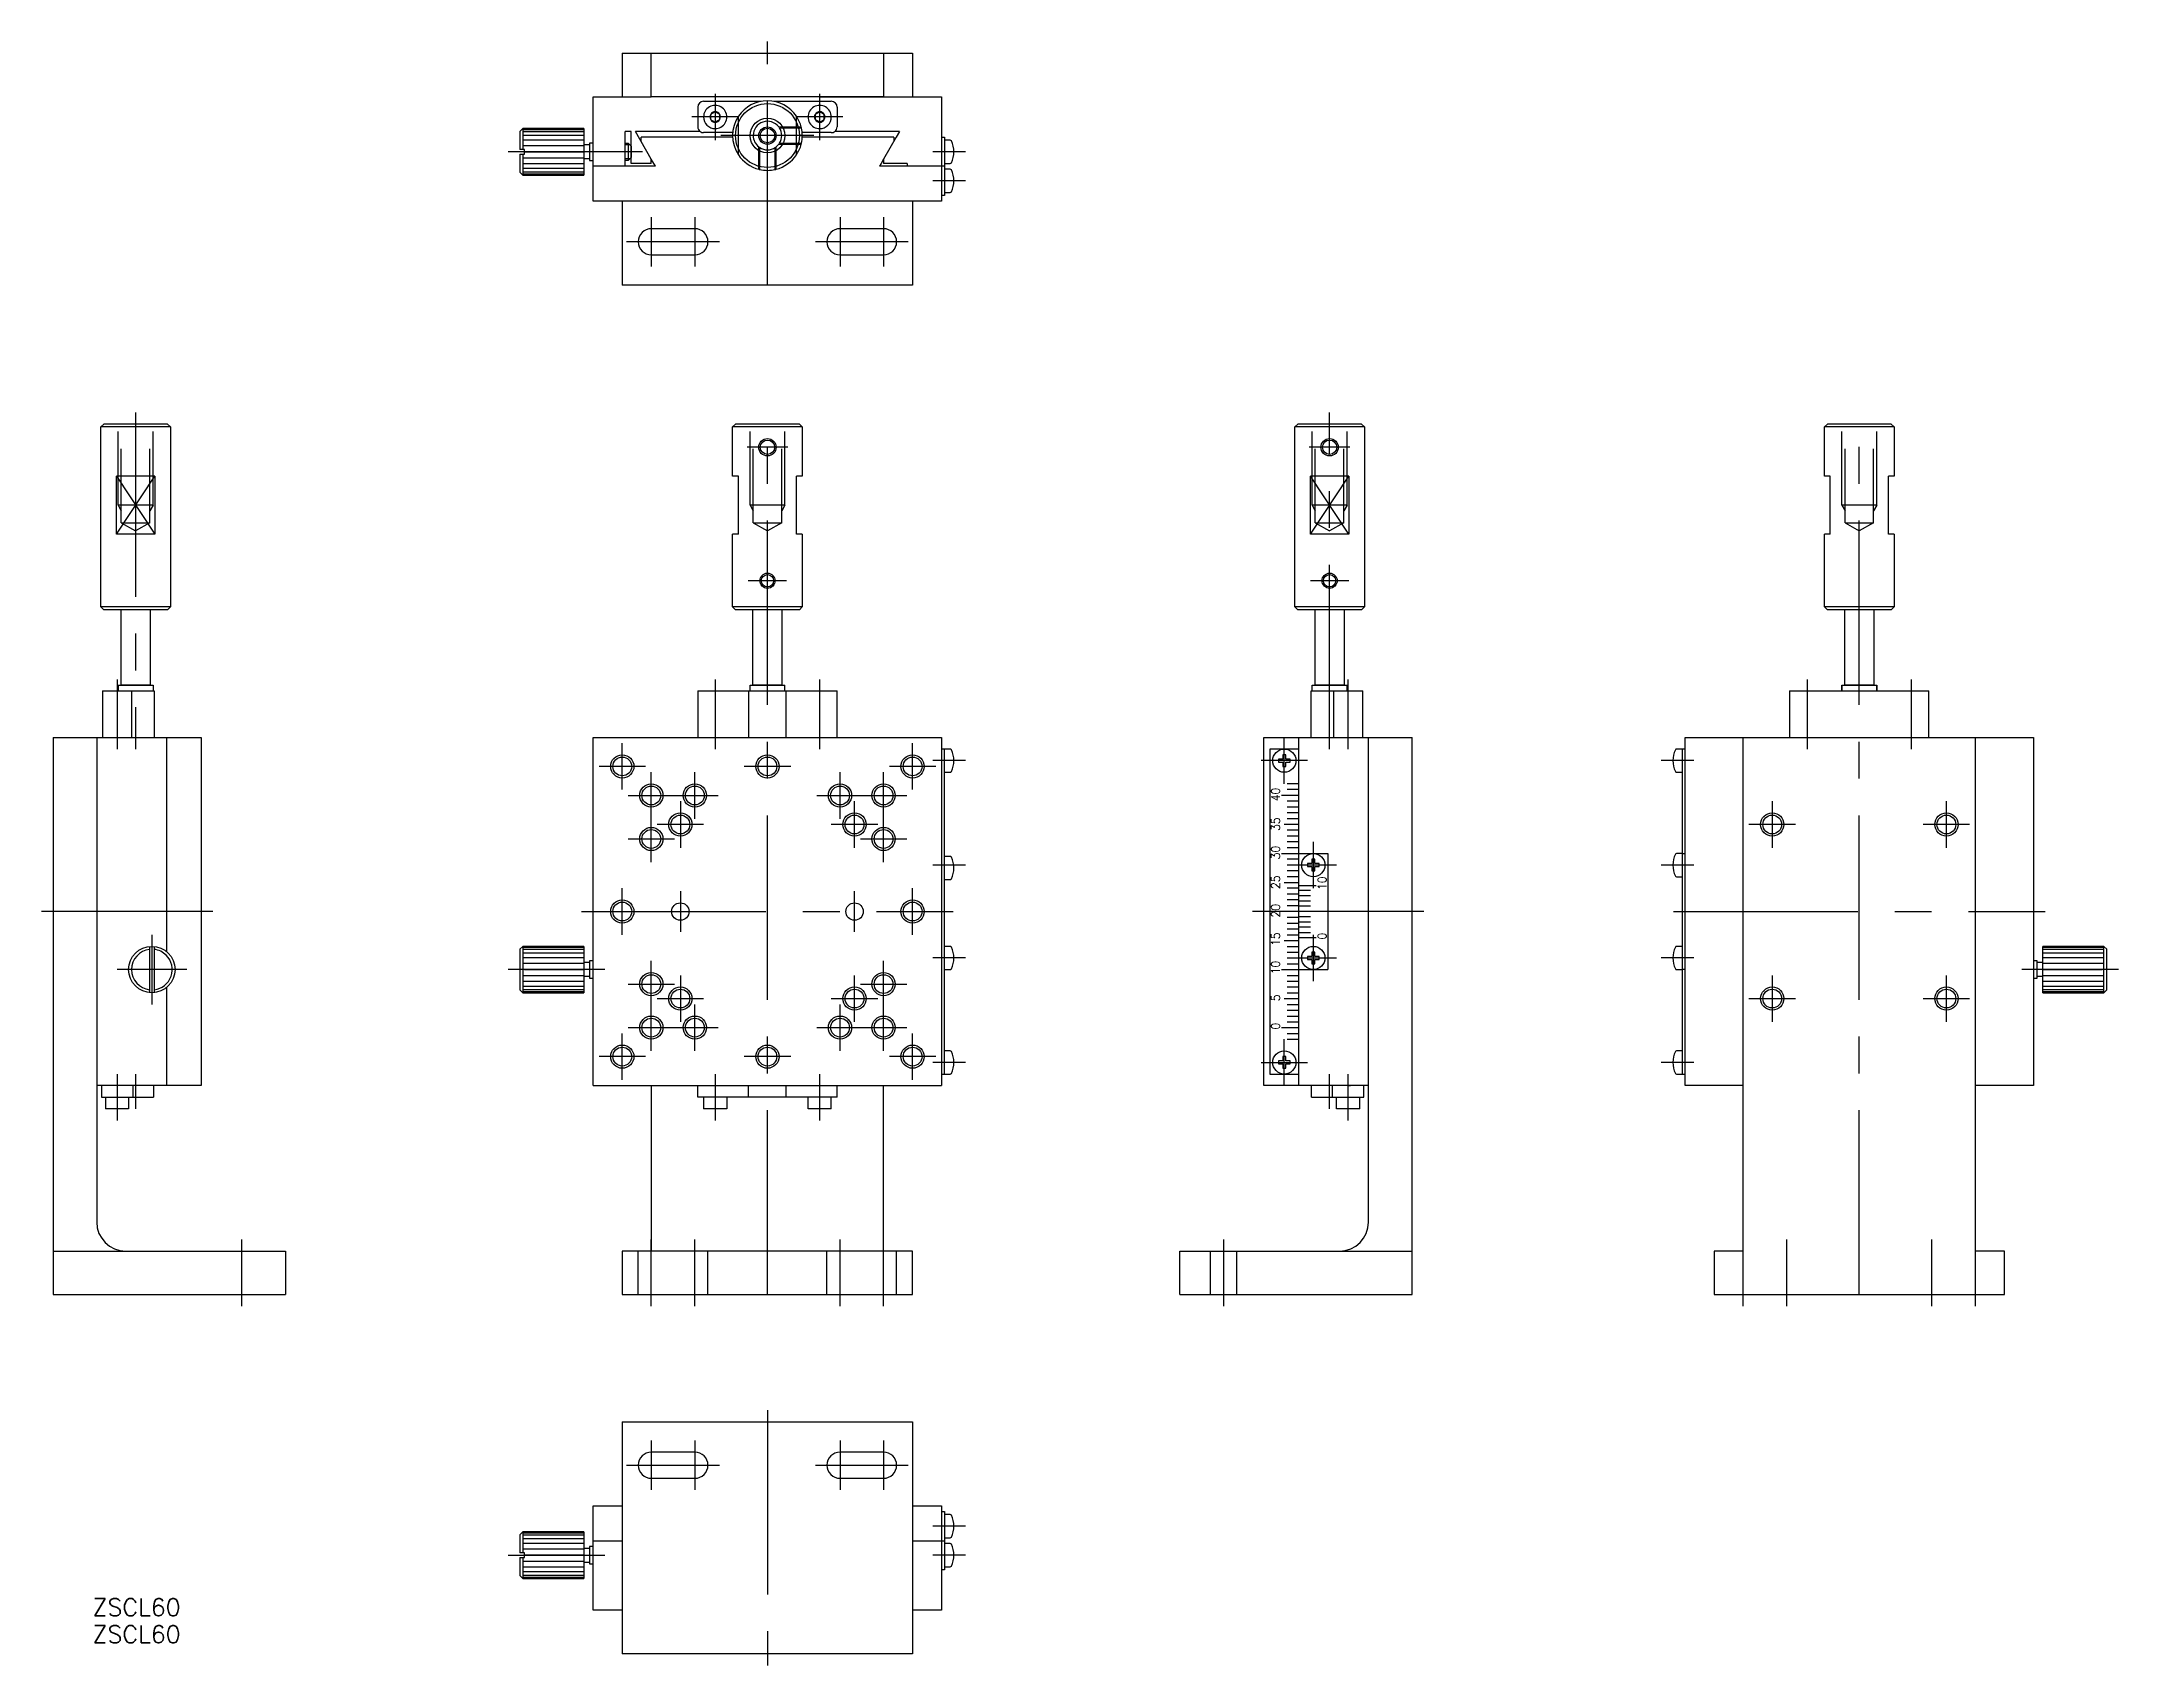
# Model space of a CAD drawing. Extents: x -125 to 233, y -130 to 150.
import ezdxf

# ---------------------------------------------------------------- set-up
doc = ezdxf.new("R2010")
doc.units = 0
doc.linetypes.add('CENTER', pattern=[50.8, 31.75, -6.35, 6.35, -6.35])
doc.linetypes.add('DASHED', pattern=[19.05, 12.7, -6.35])
doc.layers.get('0').update_dxf_attribs({"linetype": 'CONTINUOUS'})
doc.layers.add('CENTER', color=1, linetype='CENTER')
doc.styles.add('CONVERTER_2', font='txt.shx', dxfattribs={"width": 0.9})
doc.styles.get("Standard").update_dxf_attribs({"font": 'txt.shx', "height": 3, "bigfont": 'bigfont.shx'})

msp = doc.modelspace()

# ---------------------------------------------------------------- linework, layer by layer
at = {"color": 7, "linetype": 'CONTINUOUS'}
for p, q in [((-25, 147.9), (25, 147.9)), ((-25, 147.9), (-25, 140.4)), ((-20, 140.4), (-20, 147.9)), ((20, 147.9), (20, 140.4)), ((25, 147.9), (25, 140.4)), ((-30, 128.4), (-30, 140.4)), ((-30, 140.4), (-20, 140.4)), ((20, 140.4), (-20, 140.4)), ((-11, 139.6), (-1.09, 139.6)), ((1.09, 139.6), (11, 139.6)), ((9, 140.4), (20, 140.4)), ((20, 140.4), (30, 140.4)), ((30, 140.4), (30, 127.9)), ((-12, 138.6), (-12, 135.2)), ((-9, 137.8), (-9.78, 137.35)), ((-9.78, 137.35), (-9.78, 136.45)), ((-9.78, 136.45), (-9, 136)), ((-8.22, 137.35), (-9, 137.8)), ((-8.22, 136.45), (-9, 136)), ((-8.22, 136.45), (-8.22, 137.35)), ((9, 137.8), (8.22, 137.35)), ((8.22, 137.35), (8.22, 136.45)), ((9, 136), (8.22, 136.45)), ((9.78, 137.35), (9, 137.8)), ((9, 136), (9.78, 136.45)), ((9.78, 136.45), (9.78, 137.35)), ((12, 138.6), (12, 135.2)), ((-42.64, 134.4), (-42.14, 134.9)), ((-42.64, 134.4), (-42.64, 131.3)), ((-42.14, 134.9), (-42.14, 131.3)), ((-31.64, 134.9), (-42.14, 134.9)), ((-42.14, 134.77), (-31.64, 134.77)), ((-31.64, 134.37), (-42.14, 134.37)), ((-31.64, 133.73), (-42.14, 133.73)), ((-31.64, 132.9), (-42.14, 132.9)), ((-31.64, 134.9), (-31.64, 132.13)), ((-30.64, 132.4), (-30.64, 129.4)), ((-30, 132.4), (-30.64, 132.4)), ((-24.5, 128.4), (-24.5, 134.4)), ((-23.5, 134.4), (-24.5, 134.4)), ((-24.5, 132.4), (-24, 132.4)), ((-24, 132.4), (-24, 129.4)), ((-24, 132.4), (-23.5, 131.9)), ((-23.5, 128.9), (-23.5, 134.4)), ((-20, 129.64), (-22.75, 134.4)), ((-11.6, 134.4), (-22.75, 134.4)), ((-6, 133.4), (-21.75, 133.4)), ((-21.75, 132.67), (-21.75, 133.4)), ((-5.96, 134.2), (-11, 134.2)), ((11, 134.2), (5.96, 134.2)), ((21.75, 133.4), (6, 133.4)), ((22.75, 134.4), (11.6, 134.4)), ((22.17, 133.4), (20, 129.64)), ((21.75, 133.4), (21.75, 132.67)), ((22.75, 134.4), (22.17, 133.4)), ((30, 133.4), (30.5, 133.4)), ((30.5, 133.4), (30.5, 128.4)), ((31.49, 132.9), (30.5, 132.9)), ((-41.84, 131.3), (-42.64, 131.3)), ((-42.64, 130.5), (-42.64, 127.4)), ((-42.64, 130.5), (-41.84, 130.5)), ((-31.64, 131.94), (-42.14, 131.94)), ((-42.14, 130.5), (-42.14, 126.9)), ((-42.14, 129.87), (-31.64, 129.87)), ((-42.14, 128.9), (-31.64, 128.9)), ((-41.84, 130.9), (-41.84, 131.3)), ((-41.84, 130.5), (-41.84, 130.9)), ((-41.84, 130.9), (-31.64, 130.9)), ((-30.64, 132.13), (-31.64, 132.13)), ((-31.64, 132.13), (-31.64, 130.9)), ((-31.64, 130.9), (-31.64, 129.68)), ((-31.64, 129.68), (-31.64, 127.04)), ((-30.64, 129.68), (-31.64, 129.68)), ((-30.64, 129.4), (-30, 129.4)), ((-30, 128.9), (-30, 129.4)), ((-24, 129.4), (-24.5, 129.4)), ((-23.5, 129.9), (-24, 129.4)), ((-23.5, 131.9), (-23.5, 129.9)), ((-23.5, 130.9), (-23.5, 131.9)), ((-20, 128.9), (-23.5, 128.9)), ((-19.29, 128.4), (-20, 129.64)), ((-20, 128.9), (-20, 129.64)), ((19.58, 128.9), (19.29, 128.4)), ((20, 129.64), (19.58, 128.9)), ((20, 129.64), (20, 128.9)), ((24.04, 128.9), (20, 128.9)), ((24.04, 128.9), (24.04, 128.4)), ((30.5, 128.9), (31.49, 128.9)), ((-42.14, 126.9), (-42.64, 127.4)), ((-42.14, 128.07), (-31.64, 128.07)), ((-42.14, 127.44), (-31.64, 127.44)), ((-31.64, 127.04), (-42.14, 127.04)), ((-42.14, 126.9), (-31.64, 126.9)), ((-31.64, 127.04), (-31.64, 126.9)), ((-19.29, 128.4), (-30, 128.4)), ((-30, 122.4), (-30, 128.4)), ((30.5, 128.4), (19.29, 128.4)), ((30, 127.9), (30, 126.4)), ((30, 126.4), (30, 122.4)), ((30.5, 128.4), (30.5, 123.4)), ((31.49, 127.9), (30.5, 127.9)), ((30, 122.4), (-30, 122.4)), ((-25, 122.4), (-25, 107.9)), ((25, 122.4), (25, 107.9)), ((30.5, 123.4), (30, 123.4)), ((30.5, 123.9), (31.49, 123.9)), ((-12.5, 117.65), (-20, 117.65)), ((20, 117.65), (12.5, 117.65)), ((-20, 113.15), (-12.5, 113.15)), ((12.5, 113.15), (20, 113.15)), ((25, 107.9), (-25, 107.9)), ((-114.82, 83.5), (-114.32, 84)), ((-102.82, 83.5), (-114.82, 83.5)), ((-114.82, 76), (-114.82, 83.5)), ((-103.32, 84), (-114.32, 84)), ((-111.28, 84), (-111.82, 84)), ((-106.36, 84), (-111.28, 84)), ((-105.82, 84), (-106.36, 84)), ((-103.32, 84), (-102.82, 83.5)), ((-102.82, 83.5), (-102.82, 76)), ((-6, 83.5), (-5.5, 84)), ((6, 83.5), (-6, 83.5)), ((-6, 76), (-6, 83.5)), ((-3, 84), (-5.5, 84)), ((-2.46, 84), (-3, 84)), ((2.46, 84), (-2.46, 84)), ((3, 84), (2.46, 84)), ((5.5, 84), (3, 84)), ((5.5, 84), (6, 83.5)), ((6, 83.5), (6, 76)), ((90.82, 83.5), (91.32, 84)), ((102.82, 83.5), (90.82, 83.5)), ((90.82, 76), (90.82, 83.5)), ((102.32, 84), (91.32, 84)), ((94.36, 84), (93.82, 84)), ((99.28, 84), (94.36, 84)), ((99.82, 84), (99.28, 84)), ((102.32, 84), (102.82, 83.5)), ((102.82, 83.5), (102.82, 76)), ((182.05, 83.5), (182.55, 84)), ((194.05, 83.5), (182.05, 83.5)), ((182.05, 76), (182.05, 83.5)), ((193.55, 84), (182.55, 84)), ((185.59, 84), (185.05, 84)), ((190.5, 84), (185.59, 84)), ((191.05, 84), (190.5, 84)), ((193.55, 84), (194.05, 83.5)), ((194.05, 83.5), (194.05, 76)), ((-114.82, 52.5), (-114.82, 76)), ((-102.82, 76), (-102.82, 52.5)), ((-6, 75), (-6, 76)), ((6, 76), (6, 75)), ((90.82, 52.5), (90.82, 76)), ((102.82, 76), (102.82, 52.5)), ((182.05, 75), (182.05, 76)), ((194.05, 76), (194.05, 75)), ((-108.82, 75), (-112.14, 75)), ((-112.14, 65), (-112.14, 75)), ((-105.51, 75), (-108.82, 75)), ((-105.51, 75), (-105.51, 65)), ((-5, 75), (-6, 75)), ((-5, 65), (-5, 75)), ((5, 65), (5, 75)), ((6, 75), (5, 75)), ((93.51, 65), (93.51, 75)), ((96.82, 75), (93.51, 75)), ((100.14, 75), (96.82, 75)), ((100.14, 75), (100.14, 65)), ((183.05, 75), (182.05, 75)), ((183.05, 65), (183.05, 75)), ((193.05, 65), (193.05, 75)), ((194.05, 75), (193.05, 75)), ((-108.82, 65), (-112.14, 65)), ((-105.51, 65), (-108.82, 65)), ((-6, 52.5), (-6, 65)), ((-5, 65), (-6, 65)), ((6, 65), (5, 65)), ((6, 65), (6, 52.5)), ((96.82, 65), (93.51, 65)), ((100.14, 65), (96.82, 65)), ((182.05, 52.5), (182.05, 65)), ((183.05, 65), (182.05, 65)), ((194.05, 65), (193.05, 65)), ((194.05, 65), (194.05, 52.5)), ((-102.82, 52.5), (-114.82, 52.5)), ((-114.32, 52), (-114.82, 52.5)), ((-103.32, 52), (-114.32, 52)), ((-111.32, 39), (-111.32, 52)), ((-106.32, 52), (-106.32, 39)), ((-102.82, 52.5), (-103.32, 52)), ((6, 52.5), (-6, 52.5)), ((-5.5, 52), (-6, 52.5)), ((5.5, 52), (-5.5, 52)), ((-2.5, 39), (-2.5, 52)), ((2.5, 52), (2.5, 39)), ((6, 52.5), (5.5, 52)), ((102.82, 52.5), (90.82, 52.5)), ((91.32, 52), (90.82, 52.5)), ((102.32, 52), (91.32, 52)), ((94.32, 39), (94.32, 52)), ((99.32, 52), (99.32, 39)), ((102.82, 52.5), (102.32, 52)), ((194.05, 52.5), (182.05, 52.5)), ((182.55, 52), (182.05, 52.5)), ((193.55, 52), (182.55, 52)), ((185.55, 39), (185.55, 52)), ((190.55, 52), (190.55, 39)), ((194.05, 52.5), (193.55, 52)), ((-114.52, 38), (-114.52, 30)), ((-114.52, 38), (-109.52, 38)), ((-111.82, 39), (-105.82, 39)), ((-111.82, 39), (-111.82, 38)), ((-107.59, 39), (-111.32, 39)), ((-110.32, 39), (-111.32, 39)), ((-110.32, 39), (-111.32, 39)), ((-110.05, 39), (-111.32, 39)), ((-110.05, 39), (-110.32, 39)), ((-110.05, 39), (-110.32, 39)), ((-106.32, 39), (-110.05, 39)), ((-109.52, 38), (-105.62, 38)), ((-109.52, 38), (-109.52, 30)), ((-107.32, 39), (-107.59, 39)), ((-106.32, 39), (-107.59, 39)), ((-107.32, 39), (-107.59, 39)), ((-106.32, 39), (-107.32, 39)), ((-106.32, 39), (-107.32, 39)), ((-105.82, 39), (-105.82, 38)), ((-105.62, 38), (-105.62, 30)), ((-12, 38), (3.25, 38)), ((-12, 38), (-12, 30)), ((-3.25, 38), (-3.25, 30)), ((-3, 39), (3, 39)), ((-3, 39), (3, 39)), ((-3, 39), (-2.5, 39)), ((-3, 38), (-3, 39)), ((-3, 38), (-3, 39)), ((-3, 39), (-2.5, 39)), ((-2.5, 39), (2.5, 39)), ((-2.5, 39), (2.5, 39)), ((-1.5, 39), (-2.5, 39)), ((-1.5, 39), (-2.5, 39)), ((-1.23, 39), (-2.5, 39)), ((-1.23, 39), (-1.5, 39)), ((-1.23, 39), (-1.5, 39)), ((2.5, 39), (-1.23, 39)), ((1.5, 39), (1.23, 39)), ((1.5, 39), (1.23, 39)), ((2.5, 39), (1.23, 39)), ((2.5, 39), (1.5, 39)), ((2.5, 39), (1.5, 39)), ((2.5, 39), (3, 39)), ((2.5, 39), (3, 39)), ((3, 38), (3, 39)), ((3, 38), (3, 39)), ((3.25, 38), (5, 38)), ((3.25, 30), (3.25, 38)), ((5, 38), (12, 38)), ((12, 30), (12, 38)), ((93.62, 30), (93.62, 38)), ((93.62, 38), (97.52, 38)), ((93.82, 39), (99.82, 39)), ((93.82, 39), (99.82, 39)), ((93.82, 38), (93.82, 39)), ((98.05, 39), (94.32, 39)), ((95.59, 39), (94.32, 39)), ((95.32, 39), (94.32, 39)), ((95.32, 39), (94.32, 39)), ((95.59, 39), (95.32, 39)), ((95.59, 39), (95.32, 39)), ((99.32, 39), (95.59, 39)), ((97.52, 38), (102.52, 38)), ((97.52, 30), (97.52, 38)), ((98.32, 39), (98.05, 39)), ((99.32, 39), (98.05, 39)), ((98.32, 39), (98.05, 39)), ((99.32, 39), (98.32, 39)), ((99.32, 39), (98.32, 39)), ((99.82, 38), (99.82, 39)), ((102.52, 30), (102.52, 38)), ((176.05, 38), (185.05, 38)), ((176.05, 38), (176.05, 30)), ((185.05, 39), (191.05, 39)), ((185.05, 39), (191.05, 39)), ((185.05, 39), (185.55, 39)), ((185.05, 38), (185.05, 39)), ((185.05, 38), (185.05, 39)), ((185.05, 39), (185.55, 39)), ((185.05, 39), (185.05, 38)), ((185.05, 39), (185.55, 39)), ((185.05, 39), (185.55, 39)), ((185.05, 39), (185.05, 38)), ((185.05, 38), (185.55, 38)), ((185.55, 39), (190.55, 39)), ((185.55, 39), (190.55, 39)), ((185.55, 39), (190.55, 39)), ((185.55, 39), (190.55, 39)), ((186.82, 39), (185.55, 39)), ((186.55, 39), (185.55, 39)), ((186.55, 39), (185.55, 39)), ((185.55, 38), (190.55, 38)), ((186.82, 39), (186.55, 39)), ((186.82, 39), (186.55, 39)), ((190.55, 39), (186.82, 39)), ((189.55, 39), (189.28, 39)), ((190.55, 39), (189.28, 39)), ((189.55, 39), (189.28, 39)), ((190.55, 39), (189.55, 39)), ((190.55, 39), (189.55, 39)), ((190.55, 39), (191.05, 39)), ((190.55, 39), (191.05, 39)), ((190.55, 39), (191.05, 39)), ((190.55, 39), (191.05, 39)), ((190.55, 38), (200.05, 38)), ((191.05, 38), (191.05, 39)), ((191.05, 38), (191.05, 39)), ((191.05, 39), (191.05, 38)), ((191.05, 39), (191.05, 38)), ((200.05, 30), (200.05, 38)), ((-123.02, 30), (-123.02, -66)), ((-123.02, 30), (-97.52, 30)), ((-115.52, 30), (-115.52, -53.5)), ((-115.52, 30), (-115.52, -30)), ((-115.52, 30), (-115.52, -30)), ((-103.52, 30), (-103.52, -6.88)), ((-97.52, 30), (-97.52, -30)), ((-30, -30), (-30, 30)), ((-30, 30), (30, 30)), ((30, 30), (30, -30)), ((85.52, -30), (85.52, 30)), ((85.52, 30), (111.02, 30)), ((91.52, 18.5), (91.52, 30)), ((103.52, -30), (103.52, 30)), ((103.52, -53.5), (103.52, 30)), ((111.02, -66), (111.02, 30)), ((158.05, 30), (218.05, 30)), ((158.05, -30), (158.05, 30)), ((168.05, -30), (168.05, 30)), ((208.05, -30), (208.05, 30)), ((218.05, 30), (218.05, -30)), ((30.5, 28), (30, 28)), ((30.5, -28), (30.5, 28)), ((31.49, 28), (30.5, 28)), ((86.52, 28), (86.52, -28)), ((91.52, 28), (86.52, 28)), ((88.77, 26.25), (88.02, 26.25)), ((88.02, 26.25), (88.02, 25.75)), ((88.02, 25.75), (88.77, 25.75)), ((89.27, 27), (88.77, 27)), ((88.77, 27), (88.77, 26.25)), ((88.77, 25.75), (88.77, 25)), ((89.27, 26.25), (89.27, 27)), ((90.02, 26.25), (89.27, 26.25)), ((89.27, 25), (89.27, 25.75)), ((89.27, 25.75), (90.02, 25.75)), ((90.02, 25.75), (90.02, 26.25)), ((157.55, 28), (156.56, 28)), ((157.55, 28), (157.55, -28)), ((158.05, 28), (157.55, 28)), ((30.5, 24), (31.49, 24)), ((88.77, 25), (89.27, 25)), ((91.52, 22), (89.52, 22)), ((156.56, 24), (157.55, 24)), ((91.52, 20), (88.52, 20)), ((91.52, 21), (89.52, 21)), ((91.52, 19), (89.52, 19)), ((91.52, 18), (89.52, 18)), ((91.52, 6.5), (91.52, 18.5)), ((91.52, 15), (89.02, 15)), ((91.52, 17), (89.52, 17)), ((91.52, 16), (89.52, 16)), ((91.52, 14), (89.52, 14)), ((91.52, 13), (89.52, 13)), ((91.52, 12), (89.52, 12)), ((91.52, 11), (89.52, 11)), ((31.49, 9.5), (30.5, 9.5)), ((88.52, 10), (96.52, 10)), ((91.52, 9), (89.52, 9)), ((91.52, 8), (89.52, 8)), ((93.77, 8.25), (93.02, 8.25)), ((93.02, 8.25), (93.02, 7.75)), ((93.02, 7.75), (93.77, 7.75)), ((94.27, 9), (93.77, 9)), ((93.77, 9), (93.77, 8.25)), ((93.77, 7.75), (93.77, 7)), ((94.27, 8.25), (94.27, 9)), ((95.02, 8.25), (94.27, 8.25)), ((94.27, 7), (94.27, 7.75)), ((94.27, 7.75), (95.02, 7.75)), ((95.02, 7.75), (95.02, 8.25)), ((96.52, 10), (96.52, -10)), ((157.55, 10), (156.56, 10)), ((157.55, 10), (158.05, 10)), ((30.5, 5.5), (31.49, 5.5)), ((89.02, 5), (91.52, 5)), ((91.52, 7), (89.52, 7)), ((91.52, 6), (89.52, 6)), ((91.52, 4), (89.52, 4)), ((91.52, -7.5), (91.52, 6.5)), ((91.52, 4.5), (94.52, 4.5)), ((93.52, 3.6), (91.52, 3.6)), ((93.77, 7), (94.27, 7)), ((156.56, 6), (157.55, 6)), ((91.52, 0), (88.52, 0)), ((91.52, 3), (89.52, 3)), ((91.52, 2), (89.52, 2)), ((91.52, 1), (89.52, 1)), ((93.52, 2.7), (91.52, 2.7)), ((93.52, 1.8), (91.52, 1.8)), ((93.52, 0.9), (91.52, 0.9)), ((94.02, 0), (91.52, 0)), ((91.52, -1), (89.52, -1)), ((89.52, -2), (91.52, -2)), ((89.52, -3), (91.52, -3)), ((93.52, -0.9), (91.52, -0.9)), ((91.52, -1.8), (93.52, -1.8)), ((93.52, -2.7), (91.52, -2.7)), ((-106.42, -6.02), (-106.42, -13.98)), ((-105.62, -6.02), (-105.62, -13.98)), ((-42.64, -6.5), (-42.14, -6)), ((-42.64, -6.5), (-42.64, -13.5)), ((-42.14, -6), (-42.14, -14)), ((-31.64, -6), (-42.14, -6)), ((-42.14, -6.14), (-31.64, -6.14)), ((-31.64, -6.54), (-42.14, -6.54)), ((-31.64, -6), (-31.64, -8.78)), ((31.49, -6), (30.5, -6)), ((89.02, -5), (91.52, -5)), ((89.52, -4), (91.52, -4)), ((89.52, -6), (91.52, -6)), ((89.52, -7), (91.52, -7)), ((91.52, -3.6), (93.52, -3.6)), ((91.52, -4.5), (94.52, -4.5)), ((94.27, -7), (93.77, -7)), ((93.77, -7), (93.77, -7.75)), ((94.27, -7.75), (94.27, -7)), ((157.55, -6), (156.56, -6)), ((230.18, -6), (219.68, -6)), ((219.68, -8.78), (219.68, -6)), ((219.68, -6.14), (230.18, -6.14)), ((230.18, -6.54), (219.68, -6.54)), ((230.18, -14), (230.18, -6)), ((230.18, -6), (230.68, -6.5)), ((230.68, -13.5), (230.68, -6.5)), ((-31.64, -7.17), (-42.14, -7.17)), ((-31.64, -8), (-42.14, -8)), ((-31.64, -8.96), (-42.14, -8.96)), ((-41.84, -10), (-31.64, -10)), ((-31.64, -8.78), (-31.64, -10)), ((-30.64, -8.78), (-31.64, -8.78)), ((-31.64, -10), (-31.64, -11.22)), ((-30.64, -8.5), (-30.64, -11.5)), ((-30, -8.5), (-30.64, -8.5)), ((30.5, -10), (31.49, -10)), ((88.52, -10), (96.52, -10)), ((89.52, -8), (91.52, -8)), ((89.52, -9), (91.52, -9)), ((91.52, -17.5), (91.52, -7.5)), ((93.77, -7.75), (93.02, -7.75)), ((93.02, -7.75), (93.02, -8.25)), ((93.02, -8.25), (93.77, -8.25)), ((93.77, -8.25), (93.77, -9)), ((93.77, -9), (94.27, -9)), ((95.02, -7.75), (94.27, -7.75)), ((94.27, -9), (94.27, -8.25)), ((94.27, -8.25), (95.02, -8.25)), ((95.02, -8.25), (95.02, -7.75)), ((156.56, -10), (157.55, -10)), ((158.05, -10), (157.55, -10)), ((218.68, -8.5), (218.05, -8.5)), ((218.68, -11.5), (218.68, -8.5)), ((219.68, -8.78), (218.68, -8.78)), ((230.18, -7.17), (219.68, -7.17)), ((230.18, -8), (219.68, -8)), ((219.68, -10), (219.68, -8.78)), ((230.18, -8.96), (219.68, -8.96)), ((219.68, -11.22), (219.68, -10)), ((219.68, -10), (229.88, -10)), ((-103.52, -13.12), (-103.52, -30)), ((-42.14, -14), (-42.64, -13.5)), ((-42.14, -11.04), (-31.64, -11.04)), ((-42.14, -12), (-31.64, -12)), ((-42.14, -12.83), (-31.64, -12.83)), ((-42.14, -13.46), (-31.64, -13.46)), ((-31.64, -13.86), (-42.14, -13.86)), ((-42.14, -14), (-31.64, -14)), ((-30.64, -11.22), (-31.64, -11.22)), ((-31.64, -11.22), (-31.64, -13.86)), ((-31.64, -13.86), (-31.64, -14)), ((-30.64, -11.5), (-30, -11.5)), ((89.52, -11), (91.52, -11)), ((89.52, -12), (91.52, -12)), ((89.52, -13), (91.52, -13)), ((89.52, -14), (91.52, -14)), ((218.05, -11.5), (218.68, -11.5)), ((219.68, -11.22), (218.68, -11.22)), ((219.68, -11.04), (230.18, -11.04)), ((219.68, -13.86), (219.68, -11.22)), ((219.68, -12), (230.18, -12)), ((219.68, -12.83), (230.18, -12.83)), ((219.68, -13.46), (230.18, -13.46)), ((219.68, -14), (219.68, -13.86)), ((230.18, -13.86), (219.68, -13.86)), ((219.68, -14), (230.18, -14)), ((230.68, -13.5), (230.18, -14)), ((89.02, -15), (91.52, -15)), ((89.52, -16), (91.52, -16)), ((89.52, -17), (91.52, -17)), ((91.52, -30), (91.52, -17.5)), ((88.52, -20), (91.52, -20)), ((89.52, -18), (91.52, -18)), ((89.52, -19), (91.52, -19)), ((89.52, -21), (91.52, -21)), ((31.49, -24), (30.5, -24)), ((88.77, -25), (88.77, -25.75)), ((89.27, -25), (88.77, -25)), ((89.27, -25.75), (89.27, -25)), ((89.52, -22), (91.52, -22)), ((157.55, -24), (156.56, -24)), ((30, -28), (30.5, -28)), ((30.5, -28), (31.49, -28)), ((86.52, -28), (91.52, -28)), ((88.02, -25.75), (88.02, -26.25)), ((88.77, -25.75), (88.02, -25.75)), ((88.02, -26.25), (88.77, -26.25)), ((88.77, -26.25), (88.77, -27)), ((88.77, -27), (89.27, -27)), ((90.02, -25.75), (89.27, -25.75)), ((89.27, -26.25), (90.02, -26.25)), ((89.27, -27), (89.27, -26.25)), ((90.02, -26.25), (90.02, -25.75)), ((156.56, -28), (157.55, -28)), ((157.55, -28), (158.05, -28)), ((-114.72, -30), (-115.52, -30)), ((-114.72, -30), (-114.72, -32)), ((-111.82, -30), (-114.72, -30)), ((-114.72, -32), (-112.02, -32)), ((-114.02, -32), (-114.02, -34)), ((-101.52, -30), (-112.42, -30)), ((-105.72, -30), (-112.02, -30)), ((-112.02, -32), (-105.72, -32)), ((-110.02, -32), (-110.02, -34)), ((-109.32, -30), (-109.32, -32)), ((-105.72, -30), (-105.72, -32)), ((-105.72, -30), (-105.72, -32)), ((-97.52, -30), (-101.52, -30)), ((-30, -30), (30, -30)), ((-20, -30), (-20, -58.5)), ((-12, -32), (-12, -30)), ((-5, -32), (-12, -32)), ((-11, -32), (-12, -32)), ((-11, -32), (-11, -34)), ((-7, -32), (-7, -34)), ((-3.5, -32), (-5, -32)), ((-3.25, -32), (-3.5, -32)), ((-3.25, -32), (-3.25, -30)), ((3.25, -32), (-3.25, -32)), ((3.25, -32), (3.25, -30)), ((3.5, -32), (3.25, -32)), ((5, -32), (3.5, -32)), ((12, -32), (5, -32)), ((7, -34), (7, -32)), ((11, -34), (11, -32)), ((12, -32), (12, -30)), ((20, -58.5), (20, -30)), ((97.32, -30), (85.52, -30)), ((93.72, -32), (93.72, -30)), ((93.72, -32), (93.72, -30)), ((100.02, -30), (93.72, -30)), ((93.72, -32), (100.02, -32)), ((97.32, -32), (97.32, -30)), ((98.02, -34), (98.02, -32)), ((102.72, -30), (99.82, -30)), ((100.02, -30), (100.02, -30)), ((103.52, -30), (100.02, -30)), ((100.02, -32), (102.72, -32)), ((100.82, -30), (100.12, -30)), ((100.12, -30), (100.42, -30)), ((102.02, -34), (102.02, -32)), ((103.52, -30), (102.72, -30)), ((102.72, -32), (102.72, -30)), ((168.05, -30), (158.05, -30)), ((168.05, -58.5), (168.05, -30)), ((208.05, -58.5), (208.05, -30)), ((218.05, -30), (208.05, -30)), ((-112.02, -34), (-114.02, -34)), ((-110.02, -34), (-112.02, -34)), ((-7, -34), (-11, -34)), ((11, -34), (7, -34)), ((100.02, -34), (98.02, -34)), ((102.02, -34), (100.02, -34)), ((-123.02, -58.5), (-83.02, -58.5)), ((-83.02, -58.5), (-83.02, -66)), ((25, -58.5), (-25, -58.5)), ((-25, -58.5), (-25, -66)), ((25, -66), (25, -58.5)), ((71.02, -58.5), (111.02, -58.5)), ((71.02, -66), (71.02, -58.5)), ((163.05, -58.5), (163.05, -66)), ((168.05, -58.5), (163.05, -58.5)), ((213.05, -58.5), (208.05, -58.5)), ((213.05, -66), (213.05, -58.5)), ((-123.02, -66), (-83.02, -66)), ((-25, -66), (25, -66)), ((71.02, -66), (111.02, -66)), ((163.05, -66), (213.05, -66)), ((-25, -87.9), (-25, -120.4)), ((-25, -87.9), (25, -87.9)), ((25, -87.9), (25, -120.4)), ((-12.5, -93.15), (-20, -93.15)), ((20, -93.15), (12.5, -93.15)), ((-20, -97.65), (-12.5, -97.65)), ((12.5, -97.65), (20, -97.65)), ((-30, -108.4), (-30, -102.4)), ((-30, -102.4), (-25, -102.4)), ((25, -102.4), (30, -102.4)), ((30, -102.4), (30, -106.4)), ((30, -103.4), (30.5, -103.4)), ((30.5, -103.4), (30.5, -108.4)), ((-42.64, -107.4), (-42.14, -106.9)), ((-31.64, -106.9), (-42.14, -106.9)), ((-42.14, -106.9), (-42.14, -110.5)), ((-42.14, -107.04), (-31.64, -107.04)), ((-31.64, -106.9), (-31.64, -107.04)), ((-31.64, -107.04), (-31.64, -109.68)), ((30, -106.4), (30, -107.9)), ((31.49, -103.9), (30.5, -103.9)), ((-42.64, -107.4), (-42.64, -110.5)), ((-41.84, -110.5), (-42.64, -110.5)), ((-31.64, -107.44), (-42.14, -107.44)), ((-31.64, -108.07), (-42.14, -108.07)), ((-31.64, -108.9), (-42.14, -108.9)), ((-31.64, -109.87), (-42.14, -109.87)), ((-41.84, -110.9), (-41.84, -110.5)), ((-31.64, -109.68), (-30.64, -109.68)), ((-31.64, -109.68), (-31.64, -110.9)), ((-30, -109.4), (-30.64, -109.4)), ((-30.64, -109.4), (-30.64, -112.4)), ((-30, -120.4), (-30, -108.4)), ((-30, -108.4), (-25, -108.4)), ((-30, -109.4), (-30, -108.9)), ((25, -108.4), (30.5, -108.4)), ((30, -107.9), (30, -120.4)), ((30.5, -107.9), (31.49, -107.9)), ((30.5, -108.4), (30.5, -113.4)), ((31.49, -108.9), (30.5, -108.9)), ((-42.64, -111.3), (-42.64, -114.4)), ((-42.64, -111.3), (-41.84, -111.3)), ((-42.14, -114.9), (-42.64, -114.4)), ((-42.14, -111.3), (-42.14, -114.9)), ((-42.14, -111.94), (-31.64, -111.94)), ((-42.14, -112.9), (-31.64, -112.9)), ((-42.14, -113.73), (-31.64, -113.73)), ((-42.14, -114.37), (-31.64, -114.37)), ((-31.64, -110.9), (-41.84, -110.9)), ((-41.84, -111.3), (-41.84, -110.9)), ((-31.64, -110.9), (-31.64, -112.13)), ((-31.64, -112.13), (-31.64, -114.9)), ((-31.64, -112.13), (-30.64, -112.13)), ((-30.64, -112.4), (-30, -112.4)), ((30.5, -113.4), (30, -113.4)), ((30.5, -112.9), (31.49, -112.9)), ((-31.64, -114.77), (-42.14, -114.77)), ((-42.14, -114.9), (-31.64, -114.9)), ((-25, -120.4), (-30, -120.4)), ((-25, -120.4), (-25, -127.9)), ((25, -120.4), (25, -127.9)), ((30, -120.4), (25, -120.4)), ((25, -127.9), (-25, -127.9))]:
    msp.add_line(p, q, dxfattribs=at)
at = {"color": 3, "linetype": 'DASHED'}
for p, q in [((-5, 130.39), (-5, 137.02)), ((5, 130.39), (5, 137.02)), ((1.95, 135.2), (5.81, 135.2)), ((2.06, 135.04), (5.85, 135.04)), ((2.06, 132.37), (5.85, 132.37)), ((-1.5, 127.89), (-1.5, 131.76)), ((-1.34, 127.85), (-1.34, 131.64)), ((1.34, 127.85), (1.34, 131.64)), ((1.5, 127.89), (1.5, 131.76)), ((1.95, 132.2), (5.81, 132.2)), ((-111.82, 70), (-111.82, 84)), ((-111.28, 67), (-111.28, 84)), ((-106.36, 67), (-106.36, 84)), ((-105.82, 70), (-105.82, 84)), ((-3, 70), (-3, 84)), ((-2.46, 67), (-2.46, 84)), ((2.46, 67), (2.46, 84)), ((3, 70), (3, 84)), ((93.82, 70), (93.82, 84)), ((94.36, 67), (94.36, 84)), ((99.28, 67), (99.28, 84)), ((99.82, 70), (99.82, 84)), ((185.05, 70), (185.05, 84)), ((185.59, 67), (185.59, 84)), ((190.5, 67), (190.5, 84)), ((191.05, 70), (191.05, 84)), ((-105.82, 70), (-111.82, 70)), ((-111.82, 70), (-111.28, 69.06)), ((-105.82, 70), (-106.36, 69.06)), ((3, 70), (-3, 70)), ((-3, 70), (-2.46, 69.06)), ((3, 70), (2.46, 69.06)), ((99.82, 70), (93.82, 70)), ((93.82, 70), (94.36, 69.06)), ((99.82, 70), (99.28, 69.06)), ((191.05, 70), (185.05, 70)), ((185.05, 70), (185.59, 69.06)), ((191.05, 70), (190.5, 69.06)), ((-111.28, 67), (-106.36, 67)), ((-111.28, 67), (-108.82, 65.58)), ((-106.36, 67), (-108.82, 65.58)), ((-2.46, 67), (2.46, 67)), ((-2.46, 67), (0, 65.58)), ((2.46, 67), (0, 65.58)), ((94.36, 67), (99.28, 67)), ((94.36, 67), (96.82, 65.58)), ((99.28, 67), (96.82, 65.58)), ((185.59, 67), (190.5, 67)), ((185.59, 67), (188.05, 65.58)), ((190.5, 67), (188.05, 65.58)), ((-22.25, -66), (-22.25, -58.5)), ((-10.25, -66), (-10.25, -58.5)), ((10.25, -66), (10.25, -58.5)), ((22.25, -66), (22.25, -58.5)), ((76.27, -58.5), (76.27, -66)), ((80.77, -58.5), (80.77, -66))]:
    msp.add_line(p, q, dxfattribs=at)
at = {"color": 3, "linetype": 'CONTINUOUS'}
for p, q in [((-23.73, 132.13), (-24.5, 132.13)), ((-23.73, 129.67), (-24.5, 129.67)), ((-112.14, 75), (-105.51, 65)), ((-112.14, 65), (-105.51, 75)), ((100.14, 65), (93.51, 75)), ((93.51, 65), (100.14, 75))]:
    msp.add_line(p, q, dxfattribs=at)
at = {"color": 7, "linetype": 'CONTINUOUS'}
for centre, radius in [((0, 133.7), 5.5), ((0, 133.7), 1.5), ((0, 133.7), 1.25), ((0, 80), 1.23), ((96.82, 80), 1.23), ((0, 57), 1.06), ((96.82, 57), 1.06), ((-25, 25), 1.62), ((0, 25), 1.62), ((25, 25), 1.62), ((89.02, 26), 2), ((-20, 20), 1.62), ((-12.5, 20), 1.62), ((12.5, 20), 1.62), ((20, 20), 1.62), ((-15, 15), 1.62), ((15, 15), 1.62), ((173.05, 15), 1.62), ((203.05, 15), 1.62), ((-20, 12.5), 1.62), ((20, 12.5), 1.62), ((94.02, 8), 2), ((-25, 0), 1.62), ((-15, 0), 1.5), ((15, 0), 1.5), ((25, 0), 1.62), ((-106.02, -10), 4), ((94.02, -8), 2), ((-20, -12.5), 1.62), ((-15, -15), 1.62), ((15, -15), 1.62), ((20, -12.5), 1.62), ((173.05, -15), 1.62), ((203.05, -15), 1.62), ((-20, -20), 1.62), ((-12.5, -20), 1.62), ((12.5, -20), 1.62), ((20, -20), 1.62), ((-25, -25), 1.62), ((0, -25), 1.62), ((25, -25), 1.62), ((89.02, -26), 2)]:
    msp.add_circle(centre, radius, dxfattribs=at)
at = {"color": 3, "linetype": 'CONTINUOUS'}
for centre, radius in [((0, 133.7), 3), ((0, 80), 1.5), ((96.82, 80), 1.5), ((0, 57), 1.3), ((96.82, 57), 1.3), ((-25, 25), 2), ((0, 25), 2), ((25, 25), 2), ((-20, 20), 2), ((-12.5, 20), 2), ((12.5, 20), 2), ((20, 20), 2), ((-20, 12.5), 2), ((-15, 15), 2), ((-15, 15), 2), ((15, 15), 2), ((15, 15), 2), ((20, 12.5), 2), ((173.05, 15), 2), ((203.05, 15), 2), ((-25, 0), 2), ((25, 0), 2), ((-20, -12.5), 2), ((20, -12.5), 2), ((-15, -15), 2), ((15, -15), 2), ((173.05, -15), 2), ((203.05, -15), 2), ((-20, -20), 2), ((-12.5, -20), 2), ((12.5, -20), 2), ((20, -20), 2), ((-25, -25), 2), ((0, -25), 2), ((25, -25), 2)]:
    msp.add_circle(centre, radius, dxfattribs=at)
at = {"color": 7, "linetype": 'CONTINUOUS'}
for centre, radius, start, end in [((-11, 138.6), 1, 90, 180), ((0, 133.7), 6, 33.5573, 146.4427), ((11, 138.6), 1, 0, 90), ((-9, 136.9), 2, 150, 180), ((-9, 136.9), 2, 180, 270), ((-9, 136.9), 2, 90, 150), ((-9, 136.9), 0.9, 150, 210), ((-9, 136.9), 0.9, 90, 150), ((-9, 136.9), 0.9, 210, 270), ((-9, 136.9), 2, 30, 90), ((-9, 136.9), 0.9, 30, 90), ((-9, 136.9), 0.9, 270, 330), ((-9, 136.9), 0.9, 330, 30), ((-9, 136.9), 2, 330, 30), ((0, 133.7), 6, 146.4427, 213.5573), ((0, 133.7), 2.46, 37.5988, 180), ((0, 133.7), 6, 14.4775, 33.5573), ((9, 136.9), 2, 150, 210), ((9, 136.9), 2, 90, 150), ((9, 136.9), 0.9, 150, 210), ((9, 136.9), 0.9, 90, 150), ((9, 136.9), 0.9, 210, 270), ((9, 136.9), 2, 30, 90), ((9, 136.9), 0.9, 30, 90), ((9, 136.9), 2, 270, 0), ((9, 136.9), 0.9, 270, 330), ((9, 136.9), 0.9, 330, 30), ((9, 136.9), 2, 0, 30), ((-11, 135.2), 1, 180, 233.1301), ((-11, 135.2), 1, 233.1301, 270), ((-9, 136.9), 2, 270, 330), ((0, 133.7), 2.46, 180, 232.4012), ((0, 133.7), 2.46, 32.9585, 37.5988), ((0, 133.7), 2.46, 322.4012, 327.0415), ((0, 133.7), 2.46, 327.0415, 32.9585), ((0, 133.7), 6, 12.8804, 14.4775), ((0, 133.7), 6, 345.5225, 347.1196), ((0, 133.7), 6, 347.1196, 12.8804), ((9, 136.9), 2, 210, 270), ((11, 135.2), 1, 270, 306.8699), ((11, 135.2), 1, 306.8699, 0), ((31.49, 132.7), 0.2, 25.6716, 90), ((27.75, 130.9), 4.35, 334.3284, 25.6716), ((0, 133.7), 6, 213.5573, 255.5225), ((0, 133.7), 2.46, 232.4012, 237.0415), ((0, 133.7), 2.46, 237.0415, 302.9585), ((0, 133.7), 2.46, 302.9585, 307.5988), ((0, 133.7), 2.46, 307.5988, 322.4012), ((0, 133.7), 6, 284.4775, 326.4427), ((0, 133.7), 6, 326.4427, 345.5225), ((31.49, 129.1), 0.2, 270, 334.3284), ((0, 133.7), 6, 255.5225, 257.1196), ((0, 133.7), 6, 257.1196, 282.8804), ((0, 133.7), 6, 282.8804, 284.4775), ((31.49, 127.7), 0.2, 25.6716, 90), ((27.75, 125.9), 4.35, 334.3284, 25.6716), ((31.49, 124.1), 0.2, 270, 334.3284), ((-20, 115.4), 2.25, 90, 270), ((-12.5, 115.4), 2.25, 270, 90), ((12.5, 115.4), 2.25, 90, 270), ((20, 115.4), 2.25, 270, 90), ((31.49, 27.8), 0.2, 25.6716, 90), ((27.75, 26), 4.35, 334.3284, 25.6716), ((160.3, 26), 4.35, 154.3284, 205.6716), ((156.56, 27.8), 0.2, 90, 154.3284), ((31.49, 24.2), 0.2, 270, 334.3284), ((156.56, 24.2), 0.2, 205.6716, 270), ((31.49, 9.3), 0.2, 25.6716, 90), ((27.75, 7.5), 4.35, 334.3284, 25.6716), ((160.3, 8), 4.35, 154.3284, 205.6716), ((156.56, 9.8), 0.2, 90, 154.3284), ((31.49, 5.7), 0.2, 270, 334.3284), ((156.56, 6.2), 0.2, 205.6716, 270), ((-106.02, -10), 3.5, 96.5624, 263.4376), ((-106.02, -10), 3.5, 45, 83.4376), ((31.49, -6.2), 0.2, 25.6716, 90), ((27.75, -8), 4.35, 334.3284, 25.6716), ((160.3, -8), 4.35, 154.3284, 205.6716), ((156.56, -6.2), 0.2, 90, 154.3284), ((-106.02, -10), 3.5, 276.5624, 45), ((31.49, -9.8), 0.2, 270, 334.3284), ((156.56, -9.8), 0.2, 205.6716, 270), ((31.49, -24.2), 0.2, 25.6716, 90), ((27.75, -26), 4.35, 334.3284, 25.6716), ((160.3, -26), 4.35, 154.3284, 205.6716), ((156.56, -24.2), 0.2, 90, 154.3284), ((31.49, -27.8), 0.2, 270, 334.3284), ((156.56, -27.8), 0.2, 205.6716, 270), ((-110.52, -53.5), 5, 180, 270), ((98.52, -53.5), 5, 270, 0), ((-20, -95.4), 2.25, 90, 270), ((-12.5, -95.4), 2.25, 270, 90), ((12.5, -95.4), 2.25, 90, 270), ((20, -95.4), 2.25, 270, 90), ((31.49, -104.1), 0.2, 25.6716, 90), ((27.75, -105.9), 4.35, 334.3284, 25.6716), ((31.49, -107.7), 0.2, 270, 334.3284), ((31.49, -109.1), 0.2, 25.6716, 90), ((27.75, -110.9), 4.35, 334.3284, 25.6716), ((31.49, -112.7), 0.2, 270, 334.3284)]:
    msp.add_arc(centre, radius, start, end, dxfattribs=at)
at = {"layer": 'CENTER', "color": 1, "linetype": 'CENTER'}
for p, q in [((0, 107.9), (0, 149.9)), ((-9, 140.9), (-9, 132.9)), ((9, 132.9), (9, 140.9)), ((-5, 136.9), (-13, 136.9)), ((13, 136.9), (5, 136.9)), ((8, 133.7), (-8, 133.7)), ((6, 133.7), (-6, 133.7)), ((-21.5, 130.9), (-44.64, 130.9)), ((34.1, 130.9), (28.5, 130.9)), ((34.1, 125.9), (28.5, 125.9)), ((-20, 119.65), (-20, 111.15)), ((-12.5, 119.65), (-12.5, 111.15)), ((12.5, 119.65), (12.5, 111.15)), ((20, 119.65), (20, 111.15)), ((-8.25, 115.4), (-24.25, 115.4)), ((24.25, 115.4), (8.25, 115.4)), ((-108.82, 86), (-108.82, 28)), ((0, -66), (0, 86)), ((96.82, 28), (96.82, 86)), ((188.05, -66), (188.05, 86)), ((3.5, 80), (-3.5, 80)), ((100.32, 80), (93.32, 80)), ((3.3, 57), (-3.3, 57)), ((100.12, 57), (93.52, 57)), ((-112.02, 40), (-112.02, 28)), ((-9, 40), (-9, 28)), ((9, 28), (9, 40)), ((100.02, 28), (100.02, 40)), ((179.05, 40), (179.05, 28)), ((197.05, 28), (197.05, 40)), ((-25, 21), (-25, 29)), ((25, 21), (25, 29)), ((89.02, 22), (89.02, 30)), ((34.1, 26), (28.5, 26)), ((93.02, 26), (85.02, 26)), ((159.55, 26), (153.95, 26)), ((-21, 25), (-29, 25)), ((-20, 8.5), (-20, 24)), ((-12.5, 16), (-12.5, 24)), ((4, 25), (-4, 25)), ((12.5, 16), (12.5, 24)), ((20, 8.5), (20, 24)), ((29, 25), (21, 25)), ((-24, 20), (-8.5, 20)), ((-15, 19), (-15, 11)), ((8.5, 20), (24, 20)), ((15, 11), (15, 19)), ((173.05, 19), (173.05, 11)), ((203.05, 11), (203.05, 19)), ((-11, 15), (-19, 15)), ((19, 15), (11, 15)), ((177.05, 15), (169.05, 15)), ((207.05, 15), (199.05, 15)), ((-24, 12.5), (-16, 12.5)), ((16, 12.5), (24, 12.5)), ((94.02, 4), (94.02, 12)), ((34.1, 8), (28.5, 8)), ((98.02, 8), (90.02, 8)), ((159.55, 8), (153.95, 8)), ((-25, -4), (-25, 4)), ((25, -4), (25, 4)), ((-95.52, 0), (-125.02, 0)), ((-32, 0), (32, 0)), ((-15, 3.5), (-15, -3.5)), ((15, -3.5), (15, 3.5)), ((113.02, 0), (83.52, 0)), ((156.05, 0), (220.05, 0)), ((-106.02, -4), (-106.02, -16)), ((94.02, -12), (94.02, -4)), ((-100.02, -10), (-112.02, -10)), ((-28, -10), (-44.64, -10)), ((-20, -24), (-20, -8.5)), ((20, -24), (20, -8.5)), ((34.1, -8), (28.5, -8)), ((90.02, -8), (98.02, -8)), ((92.02, -8), (96.02, -8)), ((159.55, -8), (153.95, -8)), ((232.68, -10), (216.05, -10)), ((-24, -12.5), (-16, -12.5)), ((-15, -11), (-15, -19)), ((15, -19), (15, -11)), ((16, -12.5), (24, -12.5)), ((173.05, -11), (173.05, -19)), ((203.05, -19), (203.05, -11)), ((-19, -15), (-11, -15)), ((-12.5, -24), (-12.5, -16)), ((11, -15), (19, -15)), ((12.5, -24), (12.5, -16)), ((169.05, -15), (177.05, -15)), ((199.05, -15), (207.05, -15)), ((-25, -29), (-25, -21)), ((-24, -20), (-8.5, -20)), ((8.5, -20), (24, -20)), ((25, -29), (25, -21)), ((-21, -25), (-29, -25)), ((4, -25), (-4, -25)), ((29, -25), (21, -25)), ((89.02, -30), (89.02, -22)), ((-112.02, -28), (-112.02, -36)), ((-108.82, -28), (-108.82, -34)), ((-9, -28), (-9, -36)), ((9, -36), (9, -28)), ((34.1, -26), (28.5, -26)), ((85.02, -26), (93.02, -26)), ((96.82, -34), (96.82, -28)), ((100.02, -36), (100.02, -28)), ((159.55, -26), (153.95, -26)), ((-90.52, -68), (-90.52, -56.5)), ((-20, -68), (-20, -56.5)), ((-12.5, -68), (-12.5, -56.5)), ((12.5, -68), (12.5, -56.5)), ((20, -68), (20, -56.5)), ((78.52, -56.5), (78.52, -68)), ((168.05, -68), (168.05, -56.5)), ((175.55, -68), (175.55, -56.5)), ((200.55, -68), (200.55, -56.5)), ((208.05, -68), (208.05, -56.5)), ((0, -85.9), (0, -129.9)), ((-20, -91.15), (-20, -99.65)), ((-12.5, -91.15), (-12.5, -99.65)), ((12.5, -91.15), (12.5, -99.65)), ((20, -91.15), (20, -99.65)), ((-24.25, -95.4), (-8.25, -95.4)), ((8.25, -95.4), (24.25, -95.4)), ((34.1, -105.9), (28.5, -105.9)), ((-44.64, -110.9), (-28, -110.9)), ((34.1, -110.9), (28.5, -110.9))]:
    msp.add_line(p, q, dxfattribs=at)

# ---------------------------------------------------------------- texts
at = {"color": 7, "linetype": 'CONTINUOUS', "style": 'CONVERTER_2', "width": 0.9}
for s, p in [('40', (88.27, 18.99)), ('35', (88.27, 13.88)), ('30', (88.27, 8.99)), ('25', (88.27, 3.88)), ('10', (96.27, 3.71)), ('20', (88.27, -1.01)), ('15', (88.27, -5.9)), ('0', (96.27, -4.84)), ('10', (88.27, -10.79)), ('5', (88.27, -15.45)), ('0', (88.27, -20.34))]:
    msp.add_text(s, height=1.5, rotation=90, dxfattribs=at).set_placement(p)
at = {"color": 7, "linetype": 'CONTINUOUS'}
for p in [(-116.24, -121.37), (-116.24, -126.02)]:
    msp.add_text('ZSCL60', height=3, dxfattribs=at).set_placement(p)

doc.saveas('drawing.dxf')
